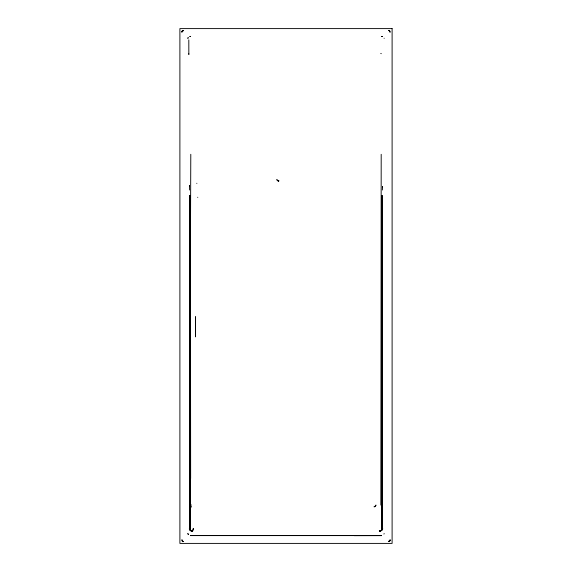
<?xml version="1.0" encoding="UTF-8"?>
<svg xmlns="http://www.w3.org/2000/svg" width="572" height="572" viewBox="0 0 572 572"><rect width="100%" height="100%" fill="white"/><g stroke="black" fill="none" stroke-linecap="round" stroke-linejoin="round"><path stroke-width="0.86" d="M190.176 445.223L190.161 528.228L190.269 445.223M190.269 196.21L190.304 528.228L190.183 196.21L190.118 445.223M381.195 154.311L380.845 505.069M381.703 445.223L381.753 528.228L381.674 196.21L381.889 528.228M381.667 279.215L381.753 196.21M381.789 196.21L381.839 528.228L381.882 445.223M190.333 279.215L190.791 154.29M382.11 196.21L382.132 195.395L382.039 528.871M189.89 196.21L189.868 195.395L189.961 528.871L189.89 527.262M195.552 316.359L195.452 336.879L195.552 317.317M181.925 32.304A2.588 2.553 -46.1 0 1 181.896 31.918L181.91 31.703A1.351 1.33 -46.3 0 1 181.989 31.353L183.598 30.623A2.553 2.517 -43.1 0 0 183.212 30.602L182.947 30.616A1.43 1.409 -44.3 0 0 182.568 30.724A1.065 1.051 -45 0 0 182.246 30.945A1.051 1.037 -45 0 0 182.025 31.274M196.825 183.469L196.832 183.255M197.762 197.454L197.762 197.24M181.896 31.91L181.903 31.782A1.63 1.609 -43.1 0 1 181.968 31.396M390.075 539.696A2.588 2.553 -46.1 0 1 390.104 540.082L390.097 540.218A1.63 1.609 -43.1 0 1 390.032 540.604L388.402 541.377A2.553 2.517 -43.1 0 0 388.788 541.398L389.053 541.384A1.43 1.409 -44.3 0 0 389.432 541.276A1.065 1.051 -45 0 0 389.754 541.055A1.051 1.037 -45 0 0 389.975 540.726M382.496 187.33L382.539 186.429L382.375 190.018M382.11 528.228L382.103 528.442M191.162 504.79L191.17 505.348M383.934 534.076L384.169 533.533M187.838 38.345L188.231 37.559L187.895 38.188M381.488 530.044L381.839 529.472M381.738 529.665L381.581 529.915M380.909 530.587L381.209 530.344M380.552 530.802L379.35 531.088A2.753 2.753 0 0 0 379.972 531.009L380.609 530.773M379.765 531.045L380.166 530.959L379.35 531.088M188.81 39.876L188.839 54.49L188.832 53.754M190.469 535.535L381.531 535.535M190.469 535.606L381.531 535.606L354.24 535.649M388.402 30.631A2.588 2.553 43.9 0 1 388.781 30.602L388.996 30.609A1.63 1.609 46.9 0 1 389.31 30.673L390.075 32.304A2.553 2.517 46.9 0 0 390.104 31.91L390.083 31.653A1.43 1.409 45.7 0 0 389.975 31.274A1.051 1.037 45 0 0 389.432 30.724M183.598 541.369A2.588 2.553 43.9 0 1 183.219 541.398L183.004 541.391A1.63 1.609 46.9 0 1 182.69 541.327L181.925 539.696L181.917 540.347A1.43 1.409 45.7 0 0 182.025 540.726A1.044 1.03 45 0 0 182.568 541.276M191.277 530.694L191.27 530.702A2.681 2.681 0 0 0 192.035 531.009L192.657 531.088L191.391 530.773M183.212 541.405L183.076 541.398A1.337 1.323 44.6 0 1 182.654 541.305M192.035 531.002L192.657 531.088M278.335 180.487A4.404 2.174 78.3 0 1 278.199 180.416A5.048 2.524 79.3 0 0 278.357 180.545A4.969 2.538 82 0 0 278.543 180.602A5.677 2.946 84.8 0 0 278.757 180.659L278.821 180.659M190.855 530.752L189.975 530.187A2.696 2.674 -51.4 0 1 189.654 529.772A2.345 2.331 -32.9 0 1 189.396 529.121A2.395 2.381 -31.7 0 1 189.339 528.778L189.511 529.493A2.345 2.331 -33 0 0 189.79 529.979C190.941 531.645 193.987 530.895 193.336 528.356L192.65 530.659A4.34 1.115 -0.2 0 1 192.113 530.795L191.348 530.873A2.081 2.016 53.3 0 1 190.848 530.752M380.766 53.432L381.288 53.682M277.742 180.68L278.006 180.845A4.547 2.667 79.4 0 0 278.371 180.974L278.457 181.031A5.22 3.16 85 0 0 278.821 181.109L278.635 181.074A5.062 3.032 82.4 0 1 278.257 180.959M190.383 529.872L190.19 529.536L190.419 529.915M190.376 529.858L190.269 529.672A2.76 2.76 0 0 1 190.169 529.486L190.262 529.665M276.862 179.608L277.077 179.98A2.073 1.03 70.6 0 0 277.234 180.201A2.524 1.344 72.6 0 0 277.399 180.387A3.196 1.709 72.9 0 0 277.749 180.63M276.941 179.744L277.091 180.001A2.195 1.08 70.2 0 0 277.348 180.287A2.867 1.516 72.5 0 0 277.613 180.537A3.546 1.945 74.1 0 0 277.885 180.723A4.39 2.524 77.4 0 0 278.257 180.924M384.105 38.188L384.162 38.345M187.888 533.697L188.438 534.598L187.83 533.533M189.961 528.893L189.897 528.464M189.875 195.545L189.883 195.996L189.875 195.588M189.461 186.429L189.425 185.535L189.625 190.018M190.426 214.965L190.648 478.457M278.357 180.523A5.205 2.667 82.4 0 0 278.557 180.602A5.298 2.753 84.5 0 0 278.75 180.638M388.996 30.609A1.351 1.33 43.7 0 1 389.346 30.695M390.011 540.647A1.38 1.358 -46.3 0 0 390.09 540.297A1.945 1.916 -44.8 0 0 390.104 540.054M381.889 196.21L381.882 279.215L381.889 196.21M190.998 507.078L191.019 506.499L190.998 507.078M382.668 528.599L381.524 530.58L379.343 530.659A4.39 1.13 0.1 0 0 380.087 530.837L380.294 530.873A2.131 1.981 -37.4 0 0 381.009 530.809L381.524 530.58A2.302 2.281 81 0 0 381.967 530.258L382.596 529.15A2.402 2.388 30.6 0 0 382.668 528.599M375.933 505.176L375.661 505.691A2.038 1.044 -71.4 0 1 375.425 506.027L374.903 506.449A4.297 2.517 -79 0 1 374.546 506.67L374.274 506.742A5.541 3.325 -83 0 1 374.002 506.799L374.102 506.785A5.069 2.996 -80.3 0 0 374.481 506.642L374.946 506.42A3.339 1.88 -75.8 0 0 375.211 506.177L375.933 505.176M189.883 36.472L190.512 36.401L189.883 36.472M392.106 28.6L179.894 28.6L179.894 543.4L392.106 543.4L392.106 28.6M381.703 36.415L382.361 36.536L381.703 36.415M374.238 197.24L374.238 197.24"/></g></svg>
